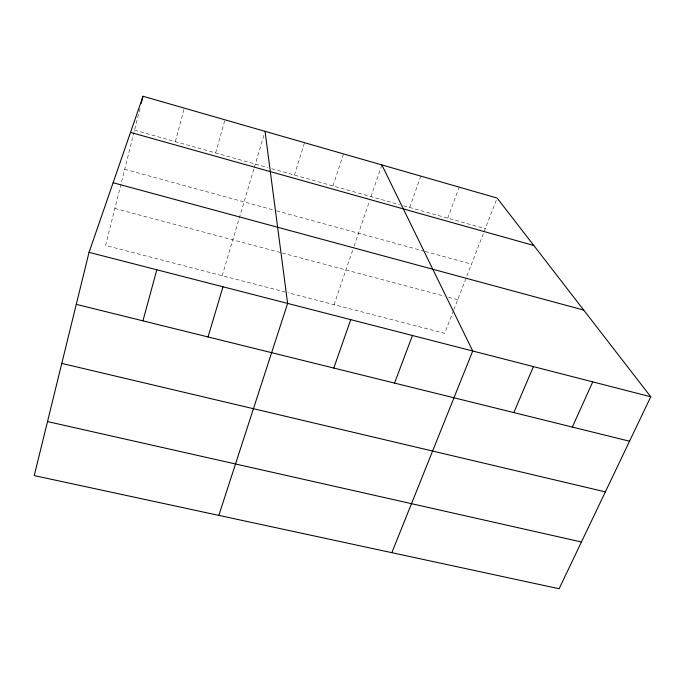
<?xml version="1.0" encoding="UTF-8"?>
<svg xmlns="http://www.w3.org/2000/svg" width="685" height="685" viewBox="0 0 685 685"><rect width="100%" height="100%" fill="white"/><g stroke="black" fill="none" stroke-linecap="round" stroke-linejoin="round"><path stroke-width="0.51" stroke-dasharray="3.42 2.57" d="M139.928 108.59L105.584 245.47L286.912 292.452M175.369 141.641L184.291 108.127M215.629 152.952L224.963 119.815M222.18 275.687L254.101 168.193M254.4 167.174L263.828 135.433M294.43 175.095L304.542 142.694M332.996 185.935L343.476 153.885M334.057 304.671L353.743 247.122M354.076 246.129L369.326 201.57M371.022 196.621L381.862 164.922M409.639 207.469L420.838 176.122M447.707 218.164L459.258 187.168M453.496 310.579L444.676 333.33L287.948 292.726M453.881 309.594L497.122 198.051M114.866 208.471L281.235 252.739M282.254 253.013L444.445 296.168M448.529 297.256L457.708 299.696M124.696 169.281L275.627 210.56M276.646 210.843L424.186 251.198M425.197 251.481L471.503 264.145M134.517 130.167L267.664 167.577M271.782 168.733L399.475 204.618M403.542 205.757L485.237 228.713"/><path stroke-width="1.03" d="M89.041 252.354L34.25 475.604L559.123 588.74L650.75 396.778L497.122 198.051L143.019 96.26L89.041 252.354L650.75 396.778M141.213 103.452L143.019 96.26M142.934 320.845L156.822 269.779M208.026 336.951L223.002 286.792M218.832 515.385L287.623 303.412L265.044 131.34M333.792 368.059L350.754 319.638M394.551 383.086L412.438 335.504M391.846 552.684L472.727 351.003L381.862 164.922M513.818 412.593L533.435 366.612M572.326 427.063L592.765 381.87M47.513 421.575L581.437 541.998M61.787 363.41L605.36 491.873M76.283 304.354L629.541 441.217M113.111 182.741L583.731 310.082M130.518 132.41L533.786 245.487"/></g></svg>
